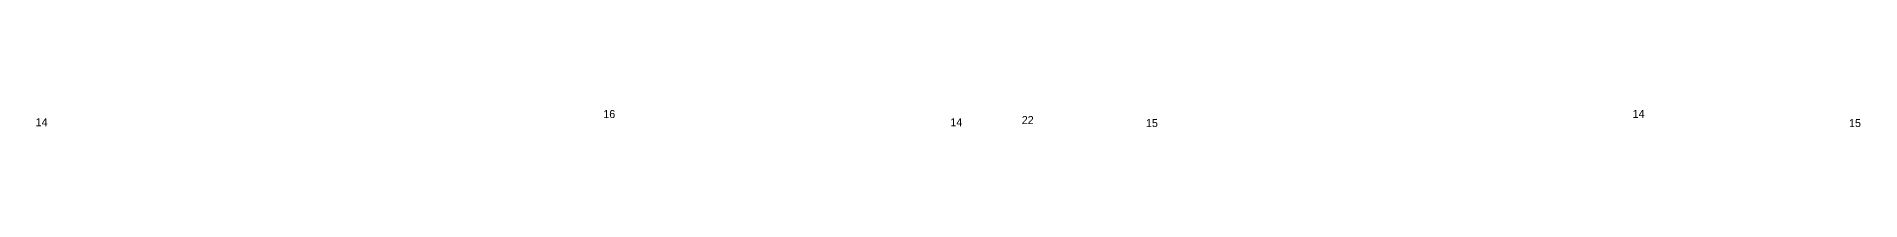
# Model space of a CAD drawing. Header units: metres. Extents: x -2848 to 21926, y -45195 to 1016.
# Drawn here: x 3089 to 4001, y 97 to 105 of the extents above; entities that cross this region are included whole.
import ezdxf

# ---------------------------------------------------------------- set-up
doc = ezdxf.new("R2010")
doc.units = ezdxf.units.M
doc.layers.add('COTA', color=4, linetype='Continuous')
doc.layers.add('Cota Seção (2x)', color=4, linetype='Continuous')

msp = doc.modelspace()

# ---------------------------------------------------------------- texts
at = {"layer": 'COTA'}
for s, p in [('16', (3372, 101.1)), ('22', (3581.2, 98.1)), ('14', (3886.6, 101.2))]:
    msp.add_text(s, height=4, dxfattribs=at).set_placement(p)
at = {"layer": 'Cota Seção (2x)'}
for s, p in [('14', (3088.2, 97)), ('14', (3545.5, 97)), ('15', (3643.3, 96.6)), ('15', (3994.8, 96.6))]:
    msp.add_text(s, height=4, dxfattribs=at).set_placement(p)

doc.saveas('drawing.dxf')
